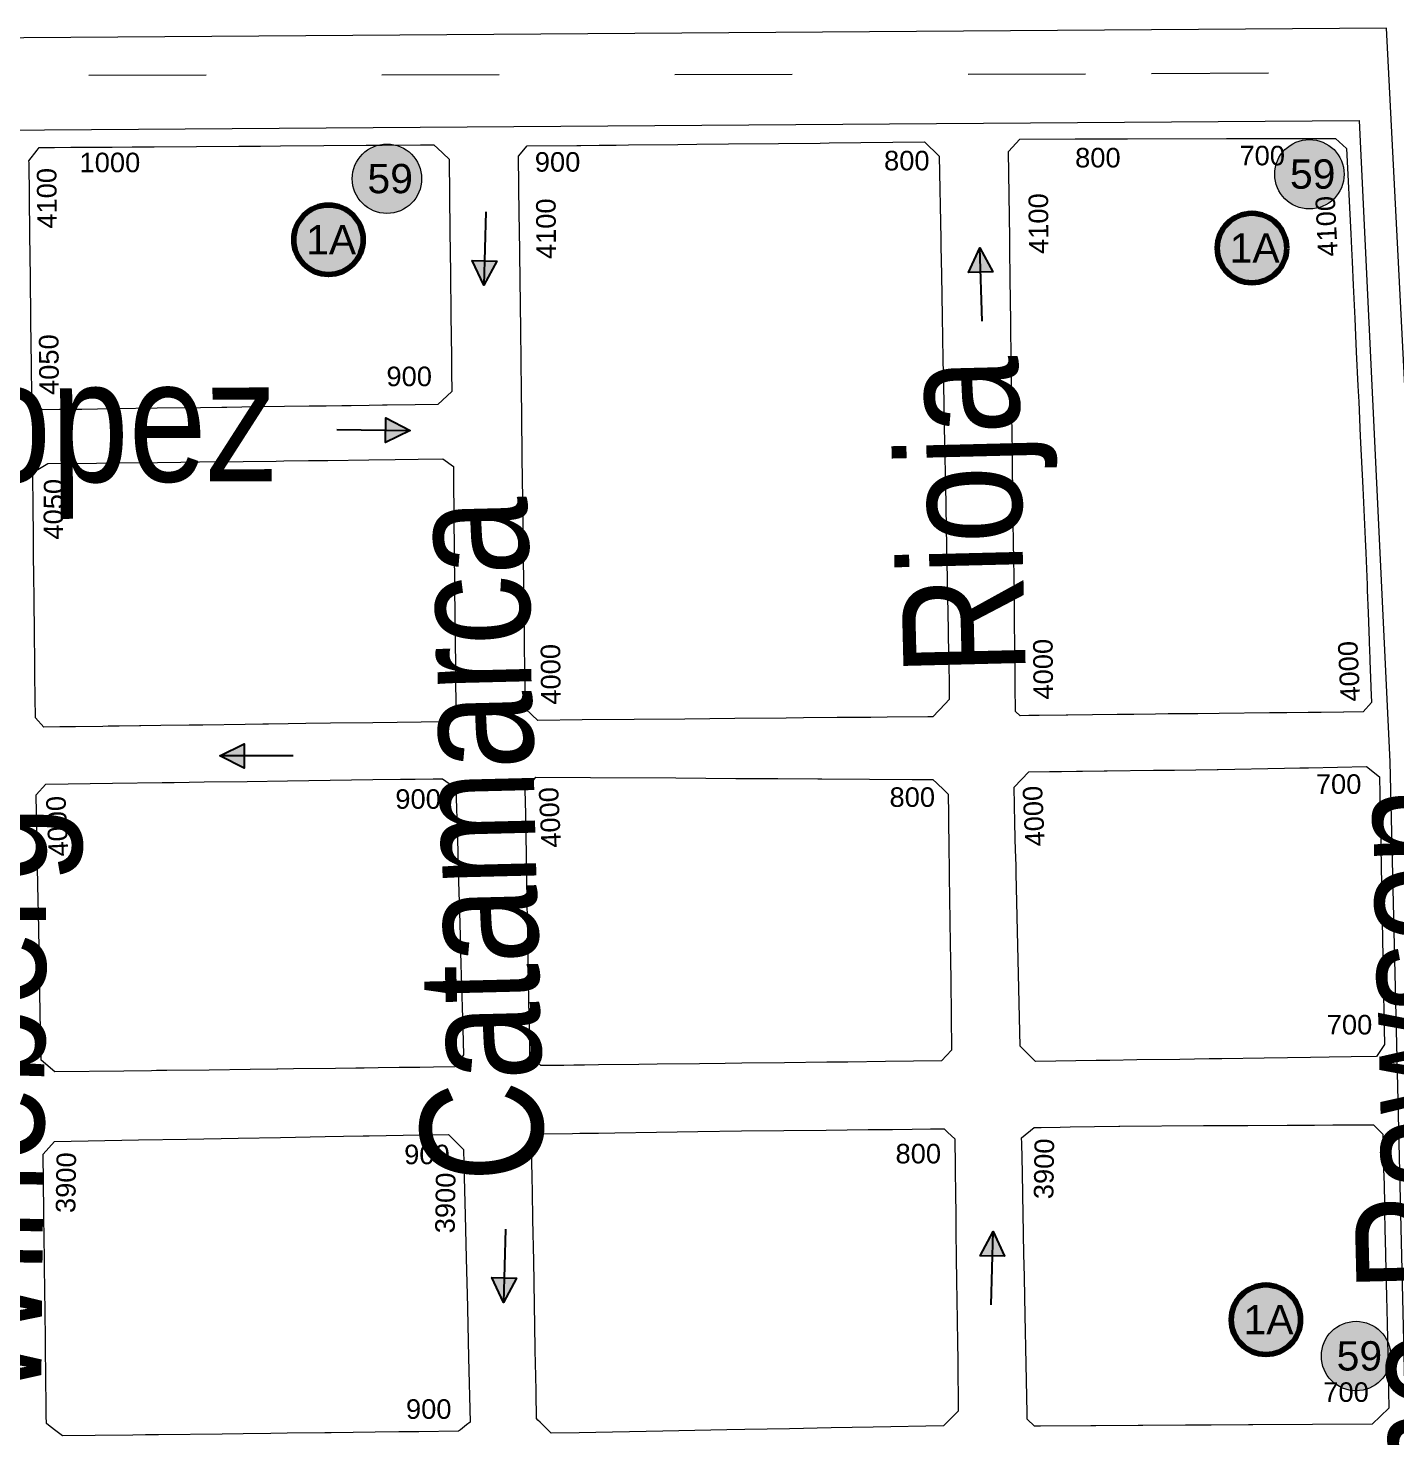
# Model space of a CAD drawing. Header units: millimetres. Extents: x 11558 to 23675, y 49449 to 61482.
# Drawn here: x 20324.8 to 20604.7, y 58009.6 to 58298 of the extents above; entities that cross this region are included whole.
import ezdxf

# ---------------------------------------------------------------- set-up
doc = ezdxf.new("R2010")
doc.units = ezdxf.units.MM
doc.linetypes.add('ACAD_ISO03W100', pattern=[30, 12, -18])
for name, color, linetype in [('0. plano base - nombres calles', 22, 'Continuous'), ('0. Plano Base - PLANO', 254, 'Continuous'), ('0. Plano base - sentido calles', 253, 'Continuous'), ('0.BARRIOS - DIVISIÓN', 12, 'ACAD_ISO03W100'), ('7. puesta en valor CC la lucila', 212, 'Continuous'), ('numeración', 7, 'Continuous')]:
    doc.layers.add(name, color=color, linetype=linetype)
for name, color, linetype, true_color in [('Linea 175', 7, 'Continuous', 0x1090da), ('Linea 59 Por la Lucila IDA', 7, 'Continuous', 0x007038), ('Linea 59 Por la Lucila VUELTA', 7, 'Continuous', 0xffc20a)]:
    doc.layers.add(name, color=color, linetype=linetype, true_color=true_color)
doc.layers.get('7. puesta en valor CC la lucila').off()
doc.styles.get("Standard").update_dxf_attribs({"font": 'arial.ttf'})

# ---------------------------------------------------------------- blocks, each defined once
blk = doc.blocks.new('MANZANAS')
at = {"layer": '0. Plano Base - PLANO', "color": 0, "linetype": 'Continuous', "lineweight": 5}
for points in [[(5638563.39, 6182222.37), (5638561.85, 6182221.54), (5638560.63, 6182221.86), (5638558.18, 6182226.44), (5638557.38, 6182227.93), (5638556.63, 6182229.33), (5638554.88, 6182232.59), (5638553.64, 6182234.91), (5638552.65, 6182236.76), (5638552.6, 6182236.87), (5638552.54, 6182236.97), (5638552.51, 6182237.02), (5638551.8, 6182238.35), (5638551.32, 6182239.24), (5638551.17, 6182239.53), (5638549.23, 6182243.28), (5638544.29, 6182252.38), (5638540.29, 6182259.85), (5638536.14, 6182267.6), (5638535.5, 6182268.8), (5638532.02, 6182275.29), (5638530.09, 6182278.9), (5638527.93, 6182282.93), (5638523.92, 6182290.41), (5638519.9, 6182297.93), (5638519.82, 6182298.07), (5638514.89, 6182307.29), (5638506.49, 6182322.97), (5638507.39, 6182326.28), (5638517.38, 6182331.5), (5638524.29, 6182335.11), (5638526.87, 6182336.46), (5638544.88, 6182345.87), (5638551.68, 6182349.42), (5638554.37, 6182350.83), (5638564.62, 6182356.19), (5638567.61, 6182355.42), (5638576.42, 6182340.26), (5638577.92, 6182337.69), (5638579.28, 6182335.34), (5638581.71, 6182331.17), (5638585.13, 6182325.27), (5638586.87, 6182322.28), (5638588.58, 6182319.35), (5638592.05, 6182313.38), (5638593.7, 6182310.54), (5638597.25, 6182304.42), (5638602.56, 6182295.29), (5638607.86, 6182286.18), (5638609.25, 6182283.78), (5638612.49, 6182278.07), (5638613.02, 6182277.13), (5638615.33, 6182273.06), (5638618.11, 6182268.17), (5638618.35, 6182267.74), (5638619.11, 6182266.39), (5638619.96, 6182264.9), (5638620.19, 6182264.49), (5638622.76, 6182259.96), (5638622.89, 6182259.74), (5638624.4, 6182257.07), (5638623.81, 6182254.6), (5638620.32, 6182252.74), (5638620.27, 6182252.71), (5638616.19, 6182250.54), (5638613.88, 6182249.31), (5638609.99, 6182247.24), (5638606.89, 6182245.59), (5638597.79, 6182240.74), (5638593.93, 6182238.69), (5638593.71, 6182238.57), (5638588.55, 6182235.82), (5638586.29, 6182234.62), (5638582.39, 6182232.54), (5638579.34, 6182230.91), (5638570.44, 6182226.14), (5638570.15, 6182225.98), (5638565.26, 6182223.37)], [(5638482.71, 6182179.45), (5638474.67, 6182175.17), (5638471.33, 6182176.08), (5638468.92, 6182180.58), (5638467.38, 6182183.47), (5638465.26, 6182187.41), (5638464, 6182189.78), (5638459.23, 6182198.68), (5638456.57, 6182203.66), (5638455.13, 6182206.34), (5638453.56, 6182209.29), (5638451.09, 6182213.89), (5638447.07, 6182221.41), (5638442.86, 6182229.28), (5638440.63, 6182233.44), (5638434.69, 6182244.53), (5638429.85, 6182253.59), (5638424.87, 6182262.89), (5638423.7, 6182265.08), (5638423.6, 6182265.26), (5638417.96, 6182275.81), (5638417.92, 6182275.88), (5638418.51, 6182278.55), (5638427.5, 6182283.33), (5638427.86, 6182283.52), (5638428.24, 6182283.72), (5638431.54, 6182285.48), (5638431.78, 6182285.6), (5638434.57, 6182287.09), (5638436.84, 6182288.29), (5638445.75, 6182293.03), (5638449.15, 6182294.84), (5638454.93, 6182297.91), (5638463.96, 6182302.71), (5638471.5, 6182306.72), (5638473.08, 6182307.57), (5638490.32, 6182316.81), (5638494.33, 6182315.56), (5638502.42, 6182300.68), (5638503.14, 6182299.34), (5638505.93, 6182294.2), (5638509.99, 6182286.74), (5638514.17, 6182279.05), (5638518.34, 6182271.37), (5638522.61, 6182263.53), (5638526.45, 6182256.46), (5638530.7, 6182248.64), (5638535.7, 6182239.42), (5638537.41, 6182236.29), (5638540.64, 6182230.33), (5638543.33, 6182225.39), (5638544.31, 6182223.58), (5638545.64, 6182221.15), (5638547.12, 6182218.41), (5638547.46, 6182217.79), (5638547.12, 6182216.63), (5638546.1, 6182213.13), (5638545.79, 6182212.97), (5638545.66, 6182212.9), (5638545.17, 6182212.64), (5638537.84, 6182208.74), (5638534.85, 6182207.15), (5638528.79, 6182203.93), (5638522.72, 6182200.7), (5638519.55, 6182199.02), (5638510.31, 6182194.11), (5638501.24, 6182189.29), (5638492.07, 6182184.42)], [(5638358.48, 6182186.51), (5638355.38, 6182184.85), (5638354.49, 6182185.11), (5638353.81, 6182185.32), (5638352.51, 6182185.71), (5638348.89, 6182192.48), (5638347.3, 6182195.44), (5638344.71, 6182200.28), (5638340.66, 6182207.84), (5638336.59, 6182215.45), (5638332.88, 6182222.38), (5638329.62, 6182228.47), (5638329.44, 6182228.8), (5638329.91, 6182231.56), (5638330.01, 6182232.18), (5638332.8, 6182233.65), (5638335.76, 6182235.22), (5638343.21, 6182239.16), (5638346.86, 6182241.09), (5638349.86, 6182242.68), (5638350.15, 6182242.83), (5638350.85, 6182243.2), (5638358.48, 6182247.23), (5638366.18, 6182251.3), (5638370.11, 6182253.37), (5638373.71, 6182255.28), (5638381.57, 6182259.43), (5638389.19, 6182263.46), (5638392.12, 6182265.01), (5638399.01, 6182268.65), (5638399.1, 6182268.7), (5638401.46, 6182269.95), (5638403.68, 6182269.31), (5638403.94, 6182269.23), (5638405.57, 6182268.76), (5638412.54, 6182255.72), (5638416.58, 6182248.16), (5638420.64, 6182240.57), (5638424.65, 6182233.07), (5638425.68, 6182231.14), (5638426.09, 6182230.37), (5638427.99, 6182226.82), (5638426.67, 6182223.13), (5638422.61, 6182220.95), (5638417.54, 6182218.23), (5638416.69, 6182217.77), (5638414.33, 6182216.5), (5638411.06, 6182214.74), (5638409.4, 6182213.85), (5638406.55, 6182212.32), (5638403.47, 6182210.67), (5638399.04, 6182208.29), (5638391.34, 6182204.16), (5638388.65, 6182202.71), (5638387.73, 6182202.22), (5638383.91, 6182200.16), (5638376.04, 6182195.94), (5638368.34, 6182191.8), (5638365.32, 6182190.18), (5638362.49, 6182188.66), (5638359.76, 6182187.2)], [(5638608.21, 6182166.07), (5638597.28, 6182160.18), (5638594.77, 6182160.97), (5638593.07, 6182161.51), (5638576.03, 6182192.48), (5638575.42, 6182193.59), (5638574.26, 6182195.7), (5638573.83, 6182196.48), (5638571.05, 6182201.52), (5638567.48, 6182208.01), (5638568.75, 6182212.17), (5638572.47, 6182214.17), (5638574.65, 6182215.33), (5638577.31, 6182216.76), (5638577.76, 6182217), (5638578.41, 6182217.35), (5638582.33, 6182219.45), (5638582.83, 6182219.72), (5638591.2, 6182224.21), (5638595, 6182226.25), (5638602.69, 6182230.37), (5638602.87, 6182230.47), (5638614.81, 6182236.96), (5638617.57, 6182238.46), (5638619.11, 6182239.3), (5638629.57, 6182244.99), (5638632.91, 6182244.37), (5638637.97, 6182235.04), (5638643.43, 6182224.98), (5638648.75, 6182215.15), (5638653.89, 6182205.67), (5638654.21, 6182205.08), (5638655.77, 6182202.21), (5638655.96, 6182201.87), (5638659.05, 6182196.17), (5638658.71, 6182193.27), (5638654.16, 6182190.82), (5638650.2, 6182188.69), (5638646.82, 6182186.87), (5638642.67, 6182184.63), (5638638.48, 6182182.37), (5638630.85, 6182178.27), (5638628.57, 6182177.04), (5638623.3, 6182174.2), (5638615.52, 6182170.01), (5638610.67, 6182167.4)], [(5638388.48, 6182128.89), (5638385.56, 6182127.32), (5638383.19, 6182128.21), (5638381.18, 6182131.98), (5638379.12, 6182135.83), (5638378.26, 6182137.44), (5638378.06, 6182137.82), (5638377.47, 6182138.92), (5638375.37, 6182142.86), (5638371.41, 6182150.29), (5638369.76, 6182153.39), (5638367.28, 6182158.04), (5638366.2, 6182160.05), (5638365.94, 6182160.54), (5638365.35, 6182161.65), (5638363.12, 6182165.82), (5638359.52, 6182172.58), (5638361.4, 6182175.58), (5638370.21, 6182180.28), (5638373.6, 6182182.09), (5638381.22, 6182186.16), (5638385.44, 6182188.41), (5638388.79, 6182190.2), (5638396.72, 6182194.43), (5638402.65, 6182197.59), (5638404.03, 6182198.34), (5638408.49, 6182200.72), (5638408.98, 6182200.98), (5638411.96, 6182202.58), (5638419.39, 6182206.55), (5638424.14, 6182209.1), (5638428.27, 6182211.31), (5638432.76, 6182213.71), (5638435.35, 6182213.36), (5638437.6, 6182209.14), (5638439.18, 6182206.16), (5638440.53, 6182203.63), (5638443.18, 6182198.66), (5638444.44, 6182196.28), (5638445.8, 6182193.72), (5638447.26, 6182190.98), (5638451.52, 6182182.98), (5638458.92, 6182169.06), (5638458.02, 6182166.21), (5638444.9, 6182159.17), (5638437.27, 6182155.08), (5638432.86, 6182152.71), (5638429.66, 6182150.99), (5638426.11, 6182149.09), (5638425.09, 6182148.54), (5638421.91, 6182146.84), (5638414.29, 6182142.74), (5638411.78, 6182141.39), (5638406.7, 6182138.66), (5638403.08, 6182136.72), (5638402.82, 6182136.58), (5638399.18, 6182134.62), (5638397.17, 6182133.55), (5638396.22, 6182133.04), (5638391.3, 6182130.4)], [(5638511.98, 6182114.98), (5638507.78, 6182112.74), (5638504.81, 6182113.63), (5638504.69, 6182113.84), (5638501.82, 6182119.16), (5638501.1, 6182120.48), (5638495.99, 6182129.92), (5638495.14, 6182131.48), (5638493.97, 6182133.65), (5638492.88, 6182135.67), (5638491.86, 6182137.55), (5638489.64, 6182141.64), (5638487.74, 6182145.15), (5638485.72, 6182148.89), (5638483.02, 6182153.87), (5638481.32, 6182157.01), (5638478.97, 6182161.36), (5638479.47, 6182163.68), (5638479.69, 6182164.69), (5638489.65, 6182169.79), (5638505.15, 6182177.73), (5638516.11, 6182183.34), (5638523.77, 6182187.27), (5638531.05, 6182190.99), (5638531.8, 6182191.38), (5638540.46, 6182195.81), (5638548.22, 6182199.78), (5638551.12, 6182201.27), (5638552.03, 6182201.73), (5638553.07, 6182201.42), (5638555.07, 6182200.82), (5638556.15, 6182200.49), (5638558.13, 6182196.81), (5638559.32, 6182194.6), (5638560.7, 6182192.02), (5638564.06, 6182185.78), (5638570.65, 6182173.52), (5638572.2, 6182170.64), (5638574.25, 6182166.83), (5638580.96, 6182154.34), (5638580.17, 6182151.42), (5638570.06, 6182146.02), (5638563.25, 6182142.38), (5638559.51, 6182140.38), (5638559.42, 6182140.33), (5638551.78, 6182136.25), (5638544.07, 6182132.13), (5638541.08, 6182130.54), (5638536.42, 6182128.05), (5638528.79, 6182123.97), (5638525.49, 6182122.2), (5638518.19, 6182118.3), (5638515.67, 6182116.96), (5638515.6, 6182116.92), (5638513.74, 6182115.93)], [(5638632.23, 6182094.23), (5638631.52, 6182093.86), (5638629.54, 6182094.43), (5638629.17, 6182095.12), (5638628.97, 6182095.48), (5638622.55, 6182107.25), (5638620.91, 6182110.26), (5638619.39, 6182113.04), (5638615.66, 6182119.87), (5638615.59, 6182120), (5638613.33, 6182124.15), (5638611.39, 6182127.7), (5638611.33, 6182127.82), (5638607.52, 6182134.8), (5638605.4, 6182138.69), (5638602.48, 6182144.03), (5638601.97, 6182144.98), (5638603.25, 6182148.03), (5638604.54, 6182148.73), (5638607.94, 6182150.58), (5638609.74, 6182151.56), (5638618.49, 6182156.32), (5638618.66, 6182156.41), (5638633.83, 6182164.39), (5638638.8, 6182167), (5638641.87, 6182168.61), (5638649.01, 6182172.37), (5638653.8, 6182174.88), (5638653.92, 6182174.94), (5638657.28, 6182176.71), (5638664.66, 6182180.59), (5638667.21, 6182179.79), (5638670.66, 6182173.5), (5638672.19, 6182170.71), (5638674.11, 6182167.21), (5638674.89, 6182165.78), (5638676.55, 6182162.75), (5638678.97, 6182158.34), (5638679.05, 6182158.2), (5638680.64, 6182155.3), (5638683.22, 6182150.59), (5638685.82, 6182145.85), (5638687.38, 6182143.01), (5638694.19, 6182130.58), (5638692.66, 6182126.1), (5638671.02, 6182114.69), (5638670.25, 6182114.28), (5638663.47, 6182110.7), (5638662.89, 6182110.4), (5638658.85, 6182108.27), (5638651.1, 6182104.19), (5638650.3, 6182103.76), (5638642.59, 6182099.7), (5638641.7, 6182099.23), (5638632.61, 6182094.43)], [(5638432.55, 6182072.4), (5638420.13, 6182065.74), (5638416.53, 6182066.58), (5638411.96, 6182074.99), (5638407.72, 6182082.8), (5638403.66, 6182090.27), (5638399.42, 6182098.08), (5638390.58, 6182114.35), (5638391.33, 6182117.18), (5638403.35, 6182123.63), (5638412.32, 6182128.45), (5638414.46, 6182129.6), (5638419.88, 6182132.51), (5638427.64, 6182136.68), (5638434.88, 6182140.57), (5638442.59, 6182144.71), (5638450.27, 6182148.84), (5638455.31, 6182151.54), (5638457.91, 6182152.94), (5638461.2, 6182154.71), (5638462.87, 6182155.6), (5638466.18, 6182155.15), (5638471.23, 6182146.08), (5638475.48, 6182138.44), (5638479.64, 6182130.97), (5638483.78, 6182123.52), (5638484.77, 6182121.75), (5638485.86, 6182119.79), (5638488, 6182115.94), (5638490.16, 6182112.06), (5638492.75, 6182107.39), (5638492.28, 6182104.38), (5638488.45, 6182102.34), (5638486, 6182101.02), (5638482.28, 6182099.03), (5638478.47, 6182096.99), (5638475.92, 6182095.63), (5638474.44, 6182094.83), (5638470.79, 6182092.88), (5638463.17, 6182088.8), (5638460.38, 6182087.3), (5638460.16, 6182087.18), (5638455.38, 6182084.62), (5638447.95, 6182080.64), (5638440.34, 6182076.57), (5638438.45, 6182075.56), (5638437.56, 6182075.08)], [(5638549.39, 6182049.67), (5638544.38, 6182046.94), (5638543.71, 6182047.15), (5638543.11, 6182047.34), (5638542.73, 6182047.46), (5638541.67, 6182047.79), (5638541.42, 6182047.87), (5638541.3, 6182047.91), (5638540.73, 6182048.09), (5638540.34, 6182048.21), (5638537.81, 6182052.86), (5638535.98, 6182056.23), (5638535.15, 6182057.75), (5638533.44, 6182060.91), (5638524.92, 6182076.62), (5638520.9, 6182084.04), (5638518.15, 6182089.11), (5638516.79, 6182091.63), (5638513.74, 6182097.24), (5638514.09, 6182098.92), (5638514.41, 6182100.44), (5638519.94, 6182103.42), (5638521.29, 6182104.15), (5638524.64, 6182105.95), (5638527.58, 6182107.53), (5638535.11, 6182111.59), (5638542.54, 6182115.59), (5638550.43, 6182119.84), (5638558.04, 6182123.89), (5638565.74, 6182127.99), (5638573.33, 6182132.02), (5638576.2, 6182133.55), (5638577.68, 6182134.34), (5638581.23, 6182136.23), (5638584.57, 6182138.01), (5638587.02, 6182139.31), (5638587.99, 6182139.03), (5638589, 6182138.74), (5638589.9, 6182138.48), (5638592.57, 6182133.49), (5638593.06, 6182132.58), (5638595.12, 6182128.75), (5638597.26, 6182124.76), (5638598.88, 6182121.74), (5638601.34, 6182117.17), (5638603.71, 6182112.75), (5638605.45, 6182109.51), (5638609.57, 6182101.84), (5638611.35, 6182098.52), (5638616.25, 6182089.38), (5638614.94, 6182085.32), (5638602.31, 6182078.45), (5638594.72, 6182074.32), (5638587.23, 6182070.25), (5638579.18, 6182065.87), (5638575.96, 6182064.12), (5638564.46, 6182057.87)], [(5638461.79, 6182003.49), (5638455.87, 6182000.33), (5638455.53, 6182000.39), (5638454.18, 6182000.62), (5638452.76, 6182000.87), (5638451.77, 6182001.05), (5638451.03, 6182002.44), (5638449.23, 6182005.8), (5638448.2, 6182007.72), (5638443.5, 6182016.53), (5638441.13, 6182020.96), (5638438.73, 6182025.46), (5638436.8, 6182029.06), (5638435.66, 6182031.2), (5638434.11, 6182034.1), (5638431.61, 6182038.78), (5638431.26, 6182039.43), (5638425.77, 6182049.72), (5638426.64, 6182053.07), (5638441.74, 6182061.27), (5638450.44, 6182065.99), (5638459.69, 6182071), (5638467.3, 6182075.13), (5638475.33, 6182079.49), (5638478.63, 6182081.28), (5638482.14, 6182083.19), (5638483.26, 6182083.8), (5638492.45, 6182088.78), (5638497.54, 6182091.54), (5638497.88, 6182091.43), (5638499.21, 6182091.01), (5638500.12, 6182090.72), (5638501.7, 6182090.23), (5638504.45, 6182085.22), (5638508.16, 6182078.47), (5638512.43, 6182070.7), (5638517.26, 6182061.93), (5638517.38, 6182061.71), (5638518.99, 6182058.77), (5638522.21, 6182052.91), (5638528.59, 6182041.31), (5638528.21, 6182040.45), (5638527.58, 6182039.02), (5638527.38, 6182038.57), (5638520.18, 6182034.72), (5638516.57, 6182032.79), (5638512.32, 6182030.52), (5638504.39, 6182026.28), (5638503.23, 6182025.66), (5638496.43, 6182022.02), (5638493.49, 6182020.45), (5638488.46, 6182017.76), (5638484.7, 6182015.75), (5638473.2, 6182009.6), (5638470.86, 6182008.35), (5638468.58, 6182007.13)]]:
    blk.add_lwpolyline(points, close=True, dxfattribs=at)
blk = doc.blocks.new('59')
at = {"layer": 'Linea 59 Por la Lucila VUELTA', "lineweight": 211, "true_color": 0xededed}
h = blk.add_hatch(color=7, dxfattribs=at)
h.dxf.hatch_style = 1
edge = h.paths.add_edge_path()
edge.add_arc((0, 0), 7.11, 0, 360)
at = {"layer": 'Linea 59 Por la Lucila VUELTA', "lineweight": 9}
blk.add_circle((0, 0), 7.11, dxfattribs=at)
at = {"layer": 'Linea 59 Por la Lucila VUELTA', "lineweight": 15, "insert": (-3.99, 3.04), "char_height": 6, "attachment_point": 1}
blk.add_mtext_dynamic_manual_height_columns('59', width=16.4579, gutter_width=12.5, heights=[0], dxfattribs=at)

msp = doc.modelspace()

# ---------------------------------------------------------------- hatches: boundary and pattern name
at = {"layer": '0. Plano base - sentido calles', "linetype": 'Continuous', "lineweight": 25, "ltscale": 2, "true_color": 0x1a1a1a}
h = msp.add_hatch(color=250, dxfattribs=at)
h.dxf.hatch_style = 1
h.paths.add_polyline_path([(20519.62, 58253.07), (20517.27, 58247.99), (20519.77, 58248.07)])
h.paths.add_polyline_path([(20519.62, 58253.07), (20519.77, 58248.07), (20522.27, 58248.14)])
h = msp.add_hatch(color=250, dxfattribs=at)
h.dxf.hatch_style = 1
h.paths.add_polyline_path([(20418.07, 58245.4), (20420.69, 58250.34), (20418.19, 58250.4)])
h.paths.add_polyline_path([(20418.07, 58245.4), (20418.19, 58250.4), (20415.7, 58250.46)])
h = msp.add_hatch(color=250, dxfattribs=at)
h.dxf.hatch_style = 1
h.paths.add_polyline_path([(20402.97, 58215.66), (20398, 58218.22), (20397.97, 58215.72)])
h.paths.add_polyline_path([(20402.97, 58215.66), (20397.97, 58215.72), (20397.94, 58213.22)])
h = msp.add_hatch(color=250, dxfattribs=at)
h.dxf.hatch_style = 1
h.paths.add_polyline_path([(20364.01, 58149.02), (20369.02, 58146.53), (20369.01, 58149.03)])
h.paths.add_polyline_path([(20364.01, 58149.02), (20369.01, 58149.03), (20369.01, 58151.53)])
h = msp.add_hatch(color=250, dxfattribs=at)
h.dxf.hatch_style = 1
h.paths.add_polyline_path([(20522.3, 58051.65), (20519.67, 58046.71), (20522.17, 58046.65)])
h.paths.add_polyline_path([(20522.3, 58051.65), (20522.17, 58046.65), (20524.67, 58046.59)])
h = msp.add_hatch(color=250, dxfattribs=at)
h.dxf.hatch_style = 1
h.paths.add_polyline_path([(20422.1, 58037.16), (20424.73, 58042.1), (20422.23, 58042.16)])
h.paths.add_polyline_path([(20422.1, 58037.16), (20422.23, 58042.16), (20419.73, 58042.22)])
at = {"layer": 'Linea 175', "lineweight": 211, "true_color": 0xededed}
h = msp.add_hatch(color=7, dxfattribs=at)
h.dxf.hatch_style = 1
edge = h.paths.add_edge_path()
edge.add_arc((20386.26, 58254.7), 7.11, 0, 360)
h = msp.add_hatch(color=7, dxfattribs=at)
h.dxf.hatch_style = 1
edge = h.paths.add_edge_path()
edge.add_arc((20575.3, 58253.01), 7.11, 0, 360)
h = msp.add_hatch(color=7, dxfattribs=at)
h.dxf.hatch_style = 1
edge = h.paths.add_edge_path()
edge.add_arc((20578.15, 58033.61), 7.11, 0, 360)

# ---------------------------------------------------------------- linework, layer by layer
at = {"layer": '0. Plano base - sentido calles', "color": 250, "linetype": 'Continuous', "lineweight": 25, "ltscale": 2, "true_color": 0x1a1a1a}
for points in [[(20418.44, 58260.4), (20418.07, 58245.4), (20415.7, 58250.46), (20420.69, 58250.34), (20418.07, 58245.4)], [(20520.07, 58238.07), (20519.62, 58253.07), (20522.27, 58248.14), (20517.27, 58247.99), (20519.62, 58253.07)], [(20387.97, 58215.85), (20402.97, 58215.66), (20397.94, 58213.22), (20398, 58218.22), (20402.97, 58215.66)], [(20379.01, 58149.05), (20364.01, 58149.02), (20369.01, 58151.53), (20369.02, 58146.53), (20364.01, 58149.02)], [(20422.48, 58052.16), (20422.1, 58037.16), (20419.73, 58042.22), (20424.73, 58042.1), (20422.1, 58037.16)], [(20521.92, 58036.65), (20522.3, 58051.65), (20524.67, 58046.59), (20519.67, 58046.71), (20522.3, 58051.65)]]:
    msp.add_lwpolyline(points, dxfattribs=at)
at = {"layer": '0.BARRIOS - DIVISIÓN', "color": 14, "lineweight": 18, "ltscale": 2}
msp.add_lwpolyline([(19945.72, 58287.94), (19923.91, 58043.4), (19902.09, 57798.86), (19856.05, 57250.46), (21295.4, 57263.73), (21452.7, 57610.67), (21440.16, 57623.59), (21569.55, 57874.98), (21609.91, 57984.78), (21535.11, 58023.64), (21583.33, 58113.98), (21626.83, 58105.34), (21670.11, 58108.85), (21745.7, 58275.74), (21628.05, 58278.93), (21473.27, 58285.8), (21320.95, 58293.9), (20938.69, 58290.94), (20541.19, 58288.57), (19945.72, 58287.94)], dxfattribs=at)
at = {"layer": 'Linea 175', "lineweight": 211}
for centre in [(20386.26, 58254.7), (20575.3, 58253.01), (20578.15, 58033.61)]:
    msp.add_circle(centre, 7.11, dxfattribs=at)
at = {"layer": 'Linea 59 Por la Lucila IDA', "lineweight": 15}
msp.add_lwpolyline([(19824.6, 56636.96), (20332.6, 56649.31), (20332.33, 57140.04), (20527.73, 57141.4), (20525.95, 57257.32), (20635.58, 57258.27), (20630.74, 57525.48), (20626.69, 57646.98), (20622.88, 57795.53), (20621.47, 57883.2), (20617.56, 58076.76), (20611.93, 58087.27), (20609.49, 58167.45), (20602.83, 58298.02), (19650.55, 58291.28)], dxfattribs=at)
at = {"layer": 'Linea 59 Por la Lucila VUELTA', "lineweight": 15}
msp.add_lwpolyline([(17930.16, 57866.01), (19929.8, 57886.58), (19967.91, 58274.68), (20597.23, 58279.1), (20603.53, 58147.8), (20609.43, 57896.34), (20618.63, 57524.19), (20630.86, 57029.05), (20220.16, 57023.82), (20223.32, 56899.38), (20231.01, 56740.17), (19811.8, 56730.35)], dxfattribs=at)

# ---------------------------------------------------------------- block references
at = {"layer": '0. Plano Base - PLANO', "color": 28, "lineweight": 5, "true_color": 0x0d0d0d, "rotation": 332.5463477508169}
msp.add_blockref('MANZANAS', (-7833237.48, -2828296.13), dxfattribs=at)
at = {"layer": '7. puesta en valor CC la lucila', "color": 250, "lineweight": 30, "rotation": 332.5463477508169}
msp.add_blockref('MANZANAS', (-7833237.48, -2828296.13), dxfattribs=at)
at = {"layer": 'Linea 59 Por la Lucila VUELTA', "lineweight": 15}
for p in [(20398.22, 58267.19), (20587.06, 58268.12), (20596.61, 58026.17)]:
    msp.add_blockref('59', p, dxfattribs=at)

# ---------------------------------------------------------------- texts
at = {"layer": '0. plano base - nombres calles', "color": 250, "lineweight": 15, "true_color": 0x1a1a1a, "char_height": 25, "attachment_point": 1}
for s, insert, rotation in [('{\\fArial Narrow|b0|i0|c0|p34;Vicente Lopez}', (20194.06, 58229.55), 0.2307), ('{\\fArial Narrow|b0|i0|c0|p34;Rioja}', (20504.01, 58165.1), 91.4291), ('{\\fArial Narrow|b0|i0|c0|p34;Catamarca}', (20405.38, 58061.5), 91.4291), ('{\\fArial Narrow|b0|i0|c0|p34;Guillermo Rawson}', (20599.99, 57908.56), 91.4291), ('{\\fArial Narrow|b0|i0|c0|p34;Hernan Wineberg}', (20301.42, 57914.74), 89.4325)]:
    msp.add_mtext_dynamic_manual_height_columns(s, width=329.255, gutter_width=12.5, heights=[0], dxfattribs=dict(at, insert=insert, rotation=rotation))
at = {"layer": 'Linea 175', "lineweight": 211, "char_height": 5.992, "attachment_point": 1}
for insert in [(20381.68, 58257.7), (20570.72, 58256.01), (20573.57, 58036.62)]:
    msp.add_mtext_dynamic_manual_height_columns('1A', width=9.5749, gutter_width=12.5, heights=[0], dxfattribs=dict(at, insert=insert))
at = {"layer": 'numeración', "color": 251, "true_color": 0x606162, "char_height": 4, "attachment_point": 1}
for s, insert in [('700', (20572.73, 58273.94)), ('1000', (20335.3, 58272.53)), ('900', (20428.49, 58272.64)), ('800', (20499.98, 58272.91)), ('800', (20539.09, 58273.51)), ('900', (20398.12, 58228.73)), ('700', (20588.37, 58145.27)), ('900', (20399.94, 58142.21)), ('800', (20501.1, 58142.6)), ('700', (20590.6, 58096.01)), ('900', (20401.75, 58069.44)), ('800', (20502.33, 58069.61)), ('700', (20589.9, 58020.79)), ('900', (20402.12, 58017.32))]:
    msp.add_mtext_dynamic_manual_height_columns(s, width=16.0314, gutter_width=12.5, heights=[0], dxfattribs=dict(at, insert=insert))
for s, insert, rotation in [('4100', (20326.66, 58256.95), 90.4984), ('4100', (20428.85, 58250.72), 90.4984), ('4100', (20529.65, 58251.77), 90.4984), ('4100', (20588.86, 58251.15), 92.7994), ('4050', (20327.08, 58222.9), 90.4984), ('4050', (20327.92, 58193.33), 89.577), ('4000', (20429.79, 58159.5), 90.4984), ('4000', (20530.59, 58160.55), 90.4984), ('4000', (20593.46, 58160.04), 92.7994), ('4000', (20429.88, 58130.13), 92.7994), ('4000', (20528.93, 58130.39), 92.7994), ('4000', (20329.02, 58128.32), 92.7994), ('3900', (20530.63, 58058.31), 89.1804), ('3900', (20330.43, 58055.48), 89.1804), ('3900', (20408.09, 58051.33), 89.1804)]:
    msp.add_mtext_dynamic_manual_height_columns(s, width=16.0314, gutter_width=12.5, heights=[0], dxfattribs=dict(at, insert=insert, rotation=rotation))

doc.saveas('drawing.dxf')
